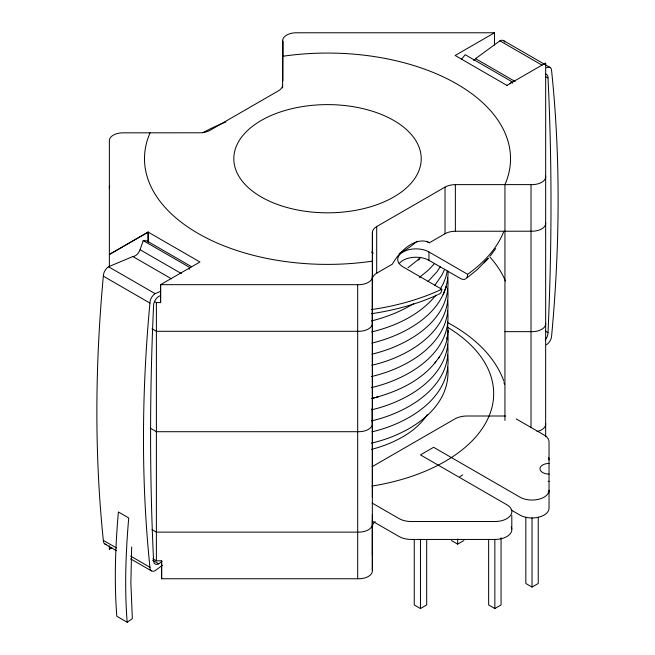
<?xml version="1.0" encoding="UTF-8"?>
<svg xmlns="http://www.w3.org/2000/svg" width="655" height="655" viewBox="0 0 655 655"><rect width="100%" height="100%" fill="white"/><g stroke="black" fill="none" stroke-linecap="round" stroke-linejoin="round"><path stroke-width="0.98" d="M372.351 514.527L372.343 523.673A13.689 7.901 0 0 1 357.695 532.122L156.381 532.122L152.025 529.608M150.29 428.182L156.398 431.71L357.695 431.702A13.689 7.901 0 0 0 372.343 423.253L372.359 408.196M161.564 560.811L161.564 578.75L357.695 578.75A13.689 7.901 0 0 0 372.343 570.292L372.392 526.612A14.639 8.45 0 0 1 375.184 521.642M494.492 45.097L494.492 32.775L297.329 32.775A13.689 7.901 0 0 0 282.706 41.224L282.682 56.281A183.015 105.66 0 0 1 504.948 184.62L504.94 420.477M282.624 87.942L282.69 41.224L282.706 81.048M372.343 570.292L372.4 232.541A14.639 8.45 0 0 1 376.69 226.565L445.023 187.109A14.639 8.45 0 0 1 455.372 184.636L531.025 184.612A13.689 7.901 0 0 0 545.672 176.138M372.327 423.261L372.351 408.204M545.279 339.847A7.639 4.413 -60 0 0 548.014 332.65C551.887 247.836 552.108 162.833 548.014 78.019A7.639 4.413 -60 0 0 545.279 73.99M131.671 547.015L130.869 582.844L132.351 618.664L127.168 622.25L116.819 616.273C114.093 581.55 115.386 546.63 118.375 511.973L128.724 517.949C125.744 552.607 124.45 587.527 127.168 622.25M447.905 332.617L447.635 321.646M447.422 336.58C446.399 344.44 442.993 351.891 438.392 358.293M447.234 271.121L445.768 277.286L443.23 283.738L440.373 288.855M162.415 565.339L155.12 570.685A7.639 4.413 -60 0 1 149.946 567.263A1438.282 830.393 -60 0 1 149.921 303.077L103.359 276.164A7.639 4.413 -60 0 1 108.534 266.757L132.842 256.531A7.639 4.413 -60 0 0 140.096 249.735L143.216 240.598L146.843 240.901L191.669 266.781M189.18 269.328L189.803 267.494L143.216 240.598M371.901 343.089C406.329 334.836 448.446 311.543 448.077 271.186M445.523 288.609L446.366 286.415L443.206 294.725M444.671 269.336L441.855 275.165L434.601 285.662M440.381 266.618L436.885 271.89L428.01 281.494M495.704 248.573L490.382 255.769M371.786 398.477C395.784 392.394 420.183 381.644 435.845 361.74M434.617 363.41L439.661 356.566M461.57 59.196L465.197 54.709L511.784 81.605L512.677 83.185M509.967 83.848L511.784 81.605M435.927 295.2C419.953 314.899 395.841 326.002 371.688 331.962M484.16 262.811L488.335 258.201L477.372 269.492L467.236 277.728M420.739 257.259L418.201 259.945L419.609 258.512L407.999 267.739M434.642 263.482L428.223 270.22L419.347 277.507M152.59 560.262L158.747 563.816L161.924 561.433M473.647 60.432A7.639 4.413 -60 0 0 475.571 58.655L499.88 40.823A7.639 4.413 -60 0 1 504.735 42.141M109.36 254.451L148.12 232.075L199.947 262L160.541 284.671L160.541 302.602M109.36 254.525L148.186 232.107L148.186 242.072M494.492 32.775L455.151 55.487L507.281 85.584M506.913 85.371L545.672 62.995L545.656 436.779M152.042 328.777L156.398 331.291L357.679 331.291A13.689 7.901 0 0 0 372.327 322.841L372.4 279.161A14.639 8.45 0 0 1 376.69 273.184L392.37 264.129A36.606 21.132 -60 0 1 429.336 242.792L445.023 233.737A14.639 8.45 0 0 1 455.372 231.256L531.025 231.215A13.689 7.901 0 0 0 545.672 222.765M109.344 549.119L111.8 547.703L109.344 549.201L109.344 545.754M372.138 466.688L454.938 418.881A16.997 9.817 0 0 1 466.958 416.007L504.145 416.007A16.997 9.817 0 0 1 505.48 416.04M451.442 540.539L457.657 544.125L463.871 540.539M414.255 539.622L414.255 604.95L420.469 608.536L426.683 604.95L426.683 539.622M488.638 539.818L488.638 604.95L494.844 608.536L501.059 604.95L501.059 537.78M525.826 517.131L525.826 583.482L532.032 587.068L538.246 583.482L538.246 517.131M413.649 303.658C400.623 311.6 386.27 317.233 371.491 320.934M437.245 295.02C416.343 304.436 393.991 310.388 371.336 313.729M149.946 303.06A7.639 4.413 -60 0 1 155.12 293.653L160.729 291.295M160.598 295.593L158.747 296.347A7.639 4.413 -60 0 0 153.573 305.754C149.7 390.568 149.479 475.571 153.573 560.385A7.639 4.413 -60 0 0 158.747 563.816M371.983 431.842C407.942 423.498 452.269 397.56 447.774 355.084M371.729 409.776C407.107 401.613 451.09 376.273 447.93 334.484M371.336 443.124C407.001 435.157 451.77 409.252 447.758 367.07M371.238 376.568C406.878 368.552 452.016 342.59 447.709 300.285M372.187 398.371L378.074 396.848L377.075 397.102M371.279 387.621C407.173 379.441 452.613 353.356 447.635 310.626M371.598 420.862C407.238 412.724 452.392 386.655 447.643 344.252M371.835 365.22C407.582 357.302 452.327 330.922 447.676 288.675M371.983 354.142C407.738 345.815 452.449 319.845 447.668 277.466M160.541 284.671L357.679 284.671A13.689 7.901 0 0 0 372.327 276.222M154.654 301.595L156.398 302.602L160.672 302.602L160.672 284.671M504.94 331.643L531.025 331.651A13.689 7.901 0 0 0 545.672 323.193M152.902 558.805L156.381 560.811L161.695 560.811L161.695 578.75M447.987 322.784C471.919 335.622 494.23 354.854 503.81 380.964M503.621 40.659L550.208 67.555M499.88 40.823L542.07 65.181M545.378 76.496L548.014 78.019M475.571 58.655L515.125 81.49M426.733 241.286L429.336 242.792M371.369 309.602A180.813 104.391 0 0 0 441.765 289.232L403.079 266.904A18.299 10.57 0 0 1 403.079 251.954A18.299 10.57 0 0 1 428.959 251.954L467.645 274.289A180.813 104.391 0 0 0 503.564 232.099M399.223 263.605A18.299 10.57 0 0 1 428.959 260.33L460.4 278.481A12.011 6.935 60 0 0 460.981 278.784A10.275 5.928 60 0 0 467.654 274.298M545.378 331.127L548.014 332.65M371.541 252.101L373.276 253.108M516.165 418.881L544.059 434.985A16.997 9.817 0 0 1 549.037 441.928L549.037 508.165A16.997 9.817 0 0 1 538.541 517.237A16.997 9.817 0 0 1 520.013 515.108L511.195 510.016M140.096 249.735L181.41 273.585M132.842 256.531L171.52 278.858M108.534 266.757L155.12 293.653M372.13 503.048L399.149 518.645A16.997 9.817 0 0 0 411.168 521.519L494.844 521.519A16.997 9.817 0 0 0 510.548 515.46A16.997 9.817 0 0 0 506.864 504.768L420.469 454.889L433.618 447.291L520.013 497.178A16.997 9.817 0 0 0 538.541 499.307A16.997 9.817 0 0 0 549.037 490.235M372.13 520.979L399.149 536.576A16.997 9.817 0 0 0 411.168 539.45L494.844 539.45A16.997 9.817 0 0 0 511.227 527.021M103.334 276.173A1438.282 830.393 -60 0 0 103.334 540.375L116.541 547.973M130.607 556.095L149.946 567.263M104.825 543.969L116.475 550.699M130.615 558.862L151.411 570.873M532.032 517.859L532.032 587.068M531.025 184.595L531.017 427.609M511.801 515.501L511.801 528.953M494.844 539.335L494.844 608.536M457.657 539.04L457.657 544.125M455.372 184.636L455.372 231.256M445.023 187.109L445.023 233.737M428.959 251.954L428.959 260.33M420.469 539.335L420.469 608.536M376.69 226.565L376.69 273.184M372.4 232.541L372.359 497.03M372.359 521.536L372.359 555.235M357.679 284.671L357.695 578.75M282.69 41.224L282.682 80.786M156.398 302.602L156.381 560.811M148.12 232.075L148.12 242.031M109.36 266.888L109.36 141.284A13.689 7.901 0 0 1 124 132.834L199.652 132.801A14.639 8.45 0 0 0 210.009 130.329L278.334 90.881A14.639 8.45 0 0 0 282.624 84.904M549.037 474.13A9.301 5.371 0 0 1 539.957 468.767A9.301 5.371 0 0 1 549.037 463.396M549.037 492.061A9.301 5.371 0 0 1 548.21 492.028M548.21 481.368A9.301 5.371 0 0 1 549.037 481.335M548.562 457.567A16.997 9.817 0 0 1 549.037 459.859M417.063 241.212A106.151 61.283 0 0 1 399.108 253.567M427.175 414.697A106.151 61.283 0 0 1 371.565 449.379M447.742 327.394A166.173 95.941 0 0 1 371.917 486.067M462.659 474.916A180.821 104.391 0 0 1 459.794 476.742M503.908 382.667A180.821 104.391 0 0 1 504.563 384.403M441.773 289.24A10.275 5.928 60 0 1 437.999 294.382M202.698 132.793A180.813 104.391 0 0 1 225.869 121.986M545.656 423.597A13.689 7.901 0 0 1 537.018 431.522M489.653 256.76A183.015 105.66 0 0 1 505.439 281.044M372.351 261.165A183.015 105.66 0 0 1 150.077 132.826M109.36 187.911A13.689 7.901 0 0 1 109.672 185.57M106.577 544.395A7.639 4.413 -60 0 1 103.359 540.359M546.466 67.719A7.639 4.413 -60 0 1 551.641 71.149A1438.282 830.393 -60 0 1 551.666 335.335A7.639 4.413 -60 0 1 546.466 344.751M448.2 330.292L447.119 338.889L448.2 330.292M280.659 205.572A93.706 54.103 0 0 0 421.222 158.723A93.706 54.103 0 0 0 280.659 111.866A93.706 54.103 0 0 0 280.659 205.572"/></g></svg>
